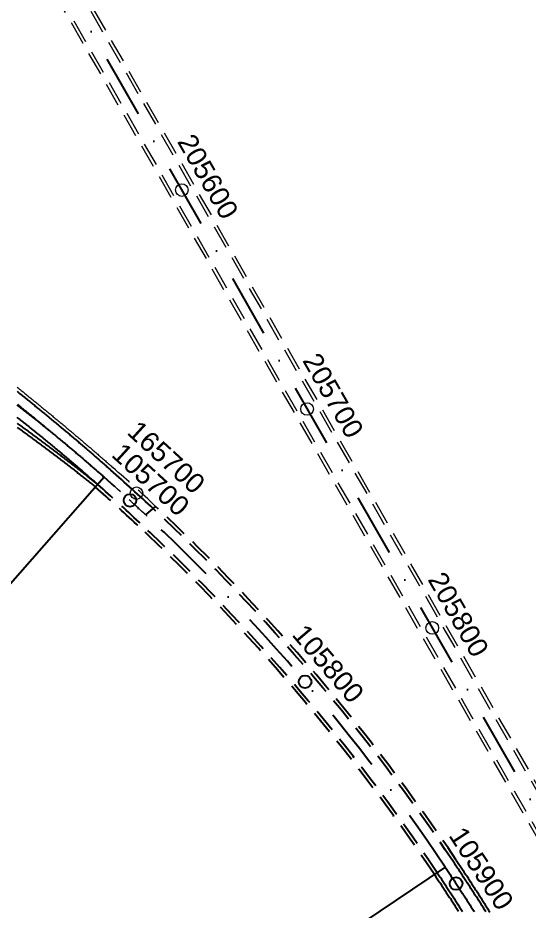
# Model space of a CAD drawing. Extents: x 2610184 to 2620710, y 1263771 to 1270672.
# Drawn here: x 2612465.7 to 2612668.5, y 1268561.4 to 1268915.5 of the extents above; entities that cross this region are included whole.
import ezdxf

# ---------------------------------------------------------------- set-up
doc = ezdxf.new("R2010")
doc.units = 0
doc.header["$LTSCALE"] = 5
doc.linetypes.add('DASHDOT', pattern=[10, 5, -2.5, 0, -2.5])
doc.linetypes.add('DASHEDX2', pattern=[3.75, 2.5, -1.25])
doc.layers.get('0').update_dxf_attribs({"color": 1, "linetype": 'CONTINUOUS'})
for name, color, linetype in [('Grundriss_16', 7, 'CONTINUOUS'), ('Grundriss_26', 7, 'CONTINUOUS'), ('Grundriss_77', 7, 'CONTINUOUS'), ('TunnelachseNord', 3, 'CONTINUOUS'), ('TunnelachseOst', 3, 'CONTINUOUS'), ('TunnelacsheWest', 3, 'CONTINUOUS')]:
    doc.layers.add(name, color=color, linetype=linetype)
doc.styles.add('ARIAL', font='arial.ttf')

# ---------------------------------------------------------------- blocks, each defined once
blk = doc.blocks.new('CDWK_PTTYP10')
at = {"color": 0, "lineweight": -2}
blk.add_circle((0, 0), 0.5, dxfattribs=at)

msp = doc.modelspace()

# ---------------------------------------------------------------- linework, layer by layer
at = {"layer": 'Grundriss_16', "color": 30, "linetype": 'Continuous', "lineweight": -3}
for p, q in [((2612499.95, 1268733.34), (2612349.24, 1268562.61)), ((2612635.22, 1268578.74), (2612446.01, 1268452.02))]:
    msp.add_line(p, q, dxfattribs=at)
at = {"layer": 'Grundriss_16', "color": 1, "linetype": 'DASHEDX2', "lineweight": -3, "ltscale": 0.75}
for points in [[(2612465.29, 1268757.12), (2612465.68, 1268756.81), (2612466.07, 1268756.51), (2612466.46, 1268756.2), (2612466.86, 1268755.89), (2612467.25, 1268755.59), (2612467.64, 1268755.28), (2612468.03, 1268754.97), (2612468.42, 1268754.67), (2612468.81, 1268754.36), (2612469.2, 1268754.05), (2612469.59, 1268753.74), (2612469.98, 1268753.44), (2612470.36, 1268753.13), (2612470.75, 1268752.82), (2612471.14, 1268752.51), (2612471.53, 1268752.2), (2612471.92, 1268751.89), (2612472.3, 1268751.58), (2612472.69, 1268751.27), (2612473.08, 1268750.95), (2612473.47, 1268750.64), (2612473.85, 1268750.33), (2612474.24, 1268750.02), (2612474.63, 1268749.71), (2612475.01, 1268749.39), (2612475.4, 1268749.08), (2612475.78, 1268748.77), (2612476.17, 1268748.45), (2612476.55, 1268748.14), (2612476.94, 1268747.82), (2612477.32, 1268747.51), (2612477.71, 1268747.2), (2612478.09, 1268746.88), (2612478.47, 1268746.56), (2612478.86, 1268746.25), (2612479.24, 1268745.93), (2612479.62, 1268745.62), (2612480.01, 1268745.3), (2612480.39, 1268744.98), (2612480.77, 1268744.67), (2612481.15, 1268744.35), (2612481.54, 1268744.03), (2612481.92, 1268743.71), (2612482.3, 1268743.39), (2612482.68, 1268743.07), (2612483.06, 1268742.75), (2612483.44, 1268742.44), (2612483.82, 1268742.12), (2612484.2, 1268741.8), (2612484.58, 1268741.48), (2612484.96, 1268741.16), (2612485.34, 1268740.83), (2612485.72, 1268740.51), (2612486.1, 1268740.19), (2612486.48, 1268739.87), (2612486.86, 1268739.55), (2612487.24, 1268739.23), (2612487.62, 1268738.9), (2612488, 1268738.58), (2612488.37, 1268738.26), (2612488.75, 1268737.94), (2612489.13, 1268737.61), (2612489.51, 1268737.29), (2612489.88, 1268736.96), (2612490.26, 1268736.64), (2612490.64, 1268736.32), (2612491.01, 1268735.99), (2612491.39, 1268735.67), (2612491.77, 1268735.34), (2612492.14, 1268735.01), (2612492.52, 1268734.69), (2612492.89, 1268734.36), (2612493.27, 1268734.04), (2612493.64, 1268733.71), (2612494.02, 1268733.38), (2612494.39, 1268733.06), (2612494.77, 1268732.73), (2612495.14, 1268732.4), (2612495.51, 1268732.07), (2612495.89, 1268731.75), (2612496.26, 1268731.42), (2612496.64, 1268731.09), (2612497.01, 1268730.76), (2612497.38, 1268730.43, -0.006941), (2612513.75, 1268715.58, -0.000167), (2612514.14, 1268715.21, -0.057329), (2612632.01, 1268576.58), (2612632.28, 1268576.17), (2612632.56, 1268575.75), (2612632.83, 1268575.34), (2612633.11, 1268574.93), (2612633.39, 1268574.51), (2612633.66, 1268574.1), (2612633.94, 1268573.68), (2612634.21, 1268573.27), (2612634.49, 1268572.85), (2612634.76, 1268572.44), (2612635.04, 1268572.02), (2612635.31, 1268571.61), (2612635.58, 1268571.19), (2612635.86, 1268570.78), (2612636.13, 1268570.36), (2612636.4, 1268569.94), (2612636.68, 1268569.53), (2612636.95, 1268569.11), (2612637.22, 1268568.69), (2612637.49, 1268568.28), (2612637.77, 1268567.86), (2612638.04, 1268567.44), (2612638.31, 1268567.03), (2612638.58, 1268566.61), (2612638.85, 1268566.19), (2612639.12, 1268565.77), (2612639.39, 1268565.36), (2612639.66, 1268564.94), (2612639.93, 1268564.52), (2612640.2, 1268564.1), (2612640.47, 1268563.68), (2612640.74, 1268563.26), (2612641.01, 1268562.84), (2612641.28, 1268562.43), (2612641.55, 1268562.01), (2612641.82, 1268561.59), (2612642.09, 1268561.17)], [(2612465.34, 1268753.15), (2612465.74, 1268752.87), (2612466.14, 1268752.58), (2612466.54, 1268752.29), (2612466.95, 1268752), (2612467.35, 1268751.71), (2612467.75, 1268751.42), (2612468.15, 1268751.14), (2612468.55, 1268750.85), (2612468.95, 1268750.56), (2612469.35, 1268750.27), (2612469.75, 1268749.97), (2612470.15, 1268749.68), (2612470.55, 1268749.39), (2612470.95, 1268749.1), (2612471.35, 1268748.81), (2612471.75, 1268748.52), (2612472.15, 1268748.22), (2612472.55, 1268747.93), (2612472.95, 1268747.64), (2612473.35, 1268747.34), (2612473.75, 1268747.05), (2612474.14, 1268746.75), (2612474.54, 1268746.46), (2612474.94, 1268746.16), (2612475.34, 1268745.87), (2612475.74, 1268745.57), (2612476.13, 1268745.28), (2612476.53, 1268744.98), (2612476.93, 1268744.68), (2612477.32, 1268744.39), (2612477.72, 1268744.09), (2612478.12, 1268743.79), (2612478.51, 1268743.49), (2612478.91, 1268743.19), (2612479.3, 1268742.9), (2612479.7, 1268742.6), (2612480.09, 1268742.3), (2612480.49, 1268742), (2612480.88, 1268741.7), (2612481.28, 1268741.4), (2612481.67, 1268741.1), (2612482.07, 1268740.8), (2612482.46, 1268740.49), (2612482.85, 1268740.19), (2612483.25, 1268739.89), (2612483.64, 1268739.59), (2612484.03, 1268739.29), (2612484.43, 1268738.98), (2612484.82, 1268738.68), (2612485.21, 1268738.38), (2612485.61, 1268738.07), (2612486, 1268737.77), (2612486.39, 1268737.47), (2612486.78, 1268737.16), (2612487.17, 1268736.86), (2612487.57, 1268736.55), (2612487.96, 1268736.25), (2612488.35, 1268735.94), (2612488.74, 1268735.63), (2612489.13, 1268735.33), (2612489.52, 1268735.02), (2612489.91, 1268734.71), (2612490.3, 1268734.41), (2612490.69, 1268734.1), (2612491.08, 1268733.79), (2612491.47, 1268733.48), (2612491.86, 1268733.18), (2612492.25, 1268732.87), (2612492.64, 1268732.56), (2612493.03, 1268732.25), (2612493.42, 1268731.94), (2612493.81, 1268731.63), (2612494.19, 1268731.32), (2612494.58, 1268731.01), (2612494.97, 1268730.7), (2612495.36, 1268730.39), (2612495.75, 1268730.08), (2612496.13, 1268729.77), (2612496.52, 1268729.46, -0.006941), (2612512.86, 1268714.63, -0.000167), (2612513.25, 1268714.26, -0.057329), (2612630.93, 1268575.86), (2612631.2, 1268575.45), (2612631.48, 1268575.03), (2612631.75, 1268574.62), (2612632.03, 1268574.21), (2612632.3, 1268573.79), (2612632.58, 1268573.38), (2612632.85, 1268572.96), (2612633.13, 1268572.55), (2612633.4, 1268572.14), (2612633.68, 1268571.72), (2612633.95, 1268571.31), (2612634.22, 1268570.89), (2612634.5, 1268570.48), (2612634.77, 1268570.06), (2612635.04, 1268569.65), (2612635.32, 1268569.23), (2612635.59, 1268568.82), (2612635.86, 1268568.4), (2612636.13, 1268567.98), (2612636.4, 1268567.57), (2612636.68, 1268567.15), (2612636.95, 1268566.73), (2612637.22, 1268566.32), (2612637.49, 1268565.9), (2612637.76, 1268565.48), (2612638.03, 1268565.07), (2612638.3, 1268564.65), (2612638.57, 1268564.23), (2612638.84, 1268563.81), (2612639.11, 1268563.4), (2612639.38, 1268562.98), (2612639.65, 1268562.56), (2612639.92, 1268562.14), (2612640.19, 1268561.72), (2612640.45, 1268561.31)], [(2612516.39, 1268718.41), (2612520.32, 1268721.82, -0.057329), (2612639.52, 1268581.62), (2612639.8, 1268581.2), (2612640.08, 1268580.78), (2612640.36, 1268580.36), (2612640.64, 1268579.94), (2612640.92, 1268579.52), (2612641.2, 1268579.11), (2612641.48, 1268578.69), (2612641.76, 1268578.27), (2612642.03, 1268577.85), (2612642.31, 1268577.43), (2612642.59, 1268577.01), (2612642.87, 1268576.59), (2612643.14, 1268576.17), (2612643.42, 1268575.75), (2612643.7, 1268575.33), (2612643.97, 1268574.91), (2612644.25, 1268574.49), (2612644.52, 1268574.07), (2612644.8, 1268573.64), (2612645.07, 1268573.22), (2612645.35, 1268572.8), (2612645.62, 1268572.38), (2612645.9, 1268571.96), (2612646.17, 1268571.54), (2612646.44, 1268571.12), (2612646.72, 1268570.69), (2612646.99, 1268570.27), (2612647.26, 1268569.85), (2612647.54, 1268569.43), (2612647.81, 1268569), (2612648.08, 1268568.58), (2612648.35, 1268568.16), (2612648.63, 1268567.74), (2612648.9, 1268567.31), (2612649.17, 1268566.89), (2612649.44, 1268566.47), (2612649.71, 1268566.04), (2612649.98, 1268565.62), (2612650.25, 1268565.2), (2612650.52, 1268564.77), (2612650.79, 1268564.35), (2612651.06, 1268563.92), (2612651.33, 1268563.5), (2612651.6, 1268563.08), (2612651.87, 1268562.65), (2612652.14, 1268562.23), (2612652.41, 1268561.8), (2612652.68, 1268561.38), (2612652.94, 1268560.95)], [(2612651.31, 1268561.11), (2612651.04, 1268561.53), (2612650.77, 1268561.95), (2612650.5, 1268562.38), (2612650.23, 1268562.8), (2612649.96, 1268563.23), (2612649.7, 1268563.65), (2612649.43, 1268564.07), (2612649.16, 1268564.5), (2612648.89, 1268564.92), (2612648.62, 1268565.34), (2612648.34, 1268565.77), (2612648.07, 1268566.19), (2612647.8, 1268566.61), (2612647.53, 1268567.03), (2612647.26, 1268567.46), (2612646.99, 1268567.88), (2612646.72, 1268568.3), (2612646.44, 1268568.72), (2612646.17, 1268569.14), (2612645.9, 1268569.57), (2612645.63, 1268569.99), (2612645.35, 1268570.41), (2612645.08, 1268570.83), (2612644.81, 1268571.25), (2612644.53, 1268571.67), (2612644.26, 1268572.09), (2612643.98, 1268572.51), (2612643.71, 1268572.93), (2612643.43, 1268573.35), (2612643.16, 1268573.77), (2612642.88, 1268574.19), (2612642.61, 1268574.61), (2612642.33, 1268575.03), (2612642.06, 1268575.45), (2612641.78, 1268575.87), (2612641.5, 1268576.29), (2612641.23, 1268576.71), (2612640.95, 1268577.13), (2612640.67, 1268577.55), (2612640.4, 1268577.97), (2612640.12, 1268578.39), (2612639.84, 1268578.8), (2612639.56, 1268579.22), (2612639.28, 1268579.64), (2612639, 1268580.06), (2612638.72, 1268580.48), (2612638.44, 1268580.89, 0.057329), (2612519.43, 1268720.87)]]:
    msp.add_lwpolyline(points, format="xyb", dxfattribs=at)
msp.add_lwpolyline([(2612465.33, 1268754.75), (2612465.73, 1268754.46), (2612466.14, 1268754.18), (2612466.54, 1268753.89), (2612466.95, 1268753.6), (2612467.35, 1268753.31), (2612467.75, 1268753.02), (2612468.15, 1268752.73), (2612468.56, 1268752.44), (2612468.96, 1268752.15), (2612469.36, 1268751.86), (2612469.76, 1268751.57), (2612470.16, 1268751.28), (2612470.56, 1268750.99), (2612470.97, 1268750.7), (2612471.37, 1268750.41), (2612471.77, 1268750.11), (2612472.17, 1268749.82), (2612472.57, 1268749.53), (2612472.97, 1268749.23), (2612473.37, 1268748.94), (2612473.77, 1268748.65), (2612474.17, 1268748.35), (2612474.57, 1268748.06), (2612474.96, 1268747.76), (2612475.36, 1268747.47), (2612475.76, 1268747.17), (2612476.16, 1268746.87), (2612476.56, 1268746.58), (2612476.96, 1268746.28), (2612477.35, 1268745.98), (2612477.75, 1268745.69), (2612478.15, 1268745.39), (2612478.55, 1268745.09), (2612478.94, 1268744.79), (2612479.34, 1268744.49), (2612479.74, 1268744.2), (2612480.13, 1268743.9), (2612480.53, 1268743.6), (2612480.93, 1268743.3), (2612481.32, 1268743), (2612481.72, 1268742.7), (2612482.11, 1268742.39), (2612482.51, 1268742.09), (2612482.9, 1268741.79), (2612483.3, 1268741.49), (2612483.69, 1268741.19), (2612484.09, 1268740.89), (2612484.48, 1268740.58), (2612484.87, 1268740.28), (2612485.27, 1268739.98), (2612485.66, 1268739.67), (2612486.05, 1268739.37), (2612486.45, 1268739.06), (2612486.84, 1268738.76), (2612487.23, 1268738.45), (2612487.63, 1268738.15), (2612488.02, 1268737.84), (2612488.41, 1268737.54), (2612488.8, 1268737.23), (2612489.19, 1268736.93), (2612489.59, 1268736.62), (2612489.98, 1268736.31), (2612490.37, 1268736.01), (2612490.76, 1268735.7), (2612491.15, 1268735.39), (2612491.54, 1268735.08), (2612491.93, 1268734.77), (2612492.32, 1268734.47), (2612492.71, 1268734.16), (2612493.1, 1268733.85), (2612493.49, 1268733.54), (2612493.88, 1268733.23), (2612494.27, 1268732.92), (2612494.66, 1268732.61), (2612495.05, 1268732.3), (2612495.44, 1268731.99), (2612495.83, 1268731.68), (2612496.22, 1268731.37), (2612496.61, 1268731.05), (2612496.99, 1268730.74), (2612497.38, 1268730.43)], dxfattribs=at)
at = {"layer": 'Grundriss_26', "color": 1, "linetype": 'DASHEDX2', "lineweight": 18, "ltscale": 0.75}
for points in [[(2612473.65, 1268954.71), (2612885.09, 1268235.76)], [(2612474.78, 1268955.35), (2612886.22, 1268236.41)], [(2612465.8, 1268950.21), (2612877.24, 1268231.27)], [(2612466.93, 1268950.86), (2612878.37, 1268231.91)]]:
    msp.add_lwpolyline(points, dxfattribs=at)
at = {"layer": 'Grundriss_77', "color": 1, "linetype": 'DASHEDX2', "lineweight": 18, "ltscale": 0.75}
msp.add_lwpolyline([(2612465.38, 1268769.07), (2612465.77, 1268768.76), (2612466.16, 1268768.44), (2612466.55, 1268768.13), (2612466.94, 1268767.82), (2612467.33, 1268767.5), (2612467.72, 1268767.19), (2612468.11, 1268766.87), (2612468.5, 1268766.56), (2612468.89, 1268766.24), (2612469.28, 1268765.93), (2612469.66, 1268765.61), (2612470.05, 1268765.29), (2612470.44, 1268764.98), (2612470.83, 1268764.66), (2612471.22, 1268764.35), (2612471.61, 1268764.03), (2612472, 1268763.72), (2612472.39, 1268763.4), (2612472.77, 1268763.08), (2612473.16, 1268762.77), (2612473.55, 1268762.45), (2612473.94, 1268762.13), (2612474.33, 1268761.82), (2612474.71, 1268761.5), (2612475.1, 1268761.18), (2612475.49, 1268760.86), (2612475.88, 1268760.55), (2612476.26, 1268760.23), (2612476.65, 1268759.91), (2612477.04, 1268759.59), (2612477.42, 1268759.27), (2612477.81, 1268758.96), (2612478.2, 1268758.64), (2612478.58, 1268758.32), (2612478.97, 1268758), (2612479.36, 1268757.68), (2612479.74, 1268757.36), (2612480.13, 1268757.04), (2612480.51, 1268756.72), (2612480.9, 1268756.4), (2612481.29, 1268756.08), (2612481.67, 1268755.76), (2612482.06, 1268755.44), (2612482.44, 1268755.12), (2612482.83, 1268754.8), (2612483.21, 1268754.48), (2612483.6, 1268754.16), (2612483.98, 1268753.84), (2612484.37, 1268753.52), (2612484.75, 1268753.2), (2612485.13, 1268752.88), (2612485.52, 1268752.55), (2612485.9, 1268752.23), (2612486.29, 1268751.91), (2612486.67, 1268751.59), (2612487.05, 1268751.26), (2612487.44, 1268750.94), (2612487.82, 1268750.62), (2612488.2, 1268750.3), (2612488.58, 1268749.97), (2612488.97, 1268749.65), (2612489.35, 1268749.33), (2612489.73, 1268749), (2612490.11, 1268748.68), (2612490.5, 1268748.35), (2612490.88, 1268748.03), (2612491.26, 1268747.7), (2612491.64, 1268747.38), (2612492.02, 1268747.06), (2612492.4, 1268746.73), (2612492.79, 1268746.4), (2612493.17, 1268746.08), (2612493.55, 1268745.75), (2612493.93, 1268745.43), (2612494.31, 1268745.1), (2612494.69, 1268744.77), (2612495.07, 1268744.45), (2612495.45, 1268744.12), (2612495.83, 1268743.79), (2612496.21, 1268743.47), (2612496.59, 1268743.14), (2612496.97, 1268742.81), (2612497.34, 1268742.48), (2612497.72, 1268742.16), (2612498.1, 1268741.83), (2612498.48, 1268741.5), (2612498.86, 1268741.17), (2612499.24, 1268740.84), (2612499.61, 1268740.51), (2612499.99, 1268740.18), (2612500.37, 1268739.85), (2612500.75, 1268739.52), (2612501.12, 1268739.19), (2612501.5, 1268738.86), (2612501.88, 1268738.53), (2612502.25, 1268738.2), (2612502.63, 1268737.87), (2612503.01, 1268737.54), (2612503.38, 1268737.21, -0.0071), (2612520.31, 1268721.83), (2612520.38, 1268721.76)], format="xyb", dxfattribs=at)
at = {"layer": 'Grundriss_77', "color": 1, "linetype": 'DASHDOT', "lineweight": 25}
msp.add_lwpolyline([(2612465.34, 1268767.43), (2612465.73, 1268767.12), (2612466.12, 1268766.8), (2612466.51, 1268766.49), (2612466.9, 1268766.17), (2612467.29, 1268765.86), (2612467.68, 1268765.55), (2612468.07, 1268765.23), (2612468.46, 1268764.92), (2612468.85, 1268764.6), (2612469.23, 1268764.29), (2612469.62, 1268763.97), (2612470.01, 1268763.65), (2612470.4, 1268763.34), (2612470.79, 1268763.02), (2612471.18, 1268762.71), (2612471.56, 1268762.39), (2612471.95, 1268762.08), (2612472.34, 1268761.76), (2612472.73, 1268761.44), (2612473.12, 1268761.13), (2612473.5, 1268760.81), (2612473.89, 1268760.49), (2612474.28, 1268760.18), (2612474.66, 1268759.86), (2612475.05, 1268759.54), (2612475.44, 1268759.22), (2612475.82, 1268758.91), (2612476.21, 1268758.59), (2612476.6, 1268758.27), (2612476.98, 1268757.95), (2612477.37, 1268757.63), (2612477.76, 1268757.32), (2612478.14, 1268757), (2612478.53, 1268756.68), (2612478.91, 1268756.36), (2612479.3, 1268756.04), (2612479.69, 1268755.72), (2612480.07, 1268755.4), (2612480.46, 1268755.08), (2612480.84, 1268754.76), (2612481.23, 1268754.44), (2612481.61, 1268754.12), (2612481.99, 1268753.8), (2612482.38, 1268753.48), (2612482.76, 1268753.16), (2612483.15, 1268752.84), (2612483.53, 1268752.52), (2612483.92, 1268752.2), (2612484.3, 1268751.88), (2612484.68, 1268751.56), (2612485.07, 1268751.24), (2612485.45, 1268750.91), (2612485.83, 1268750.59), (2612486.22, 1268750.27), (2612486.6, 1268749.95), (2612486.98, 1268749.63), (2612487.36, 1268749.3), (2612487.75, 1268748.98), (2612488.13, 1268748.66), (2612488.51, 1268748.33), (2612488.89, 1268748.01), (2612489.27, 1268747.69), (2612489.66, 1268747.36), (2612490.04, 1268747.04), (2612490.42, 1268746.71), (2612490.8, 1268746.39), (2612491.18, 1268746.07), (2612491.56, 1268745.74), (2612491.94, 1268745.42), (2612492.32, 1268745.09), (2612492.7, 1268744.77), (2612493.08, 1268744.44), (2612493.46, 1268744.11), (2612493.84, 1268743.79), (2612494.22, 1268743.46), (2612494.6, 1268743.14), (2612494.98, 1268742.81), (2612495.36, 1268742.48), (2612495.74, 1268742.16), (2612496.11, 1268741.83), (2612496.49, 1268741.5), (2612496.87, 1268741.17), (2612497.25, 1268740.84), (2612497.63, 1268740.52), (2612498, 1268740.19), (2612498.38, 1268739.86), (2612498.76, 1268739.53), (2612499.14, 1268739.2), (2612499.51, 1268738.87), (2612499.89, 1268738.54), (2612500.27, 1268738.21), (2612500.64, 1268737.88), (2612501.02, 1268737.55), (2612501.39, 1268737.22), (2612501.77, 1268736.89), (2612502.15, 1268736.56), (2612502.52, 1268736.23)], dxfattribs=at)
msp.add_arc((2611970.52, 1268133.58), 803.87, 46.93573, 48.56291, dxfattribs=at)
at = {"layer": 'TunnelachseNord', "linetype": 'DASHEDX2', "lineweight": 18, "ltscale": 0.75}
msp.add_lwpolyline([(2612516.85, 1268717.98), (2612516.77, 1268718.05, 0.0071), (2612499.96, 1268733.33), (2612499.58, 1268733.66), (2612499.21, 1268733.98), (2612498.84, 1268734.31), (2612498.46, 1268734.64), (2612498.09, 1268734.97), (2612497.71, 1268735.3), (2612497.34, 1268735.63), (2612496.96, 1268735.96), (2612496.59, 1268736.28), (2612496.21, 1268736.61), (2612495.84, 1268736.94), (2612495.46, 1268737.26), (2612495.09, 1268737.59), (2612494.71, 1268737.92), (2612494.33, 1268738.24), (2612493.96, 1268738.57), (2612493.58, 1268738.9), (2612493.2, 1268739.22), (2612492.83, 1268739.55), (2612492.45, 1268739.87), (2612492.07, 1268740.2), (2612491.69, 1268740.52), (2612491.32, 1268740.85), (2612490.94, 1268741.17), (2612490.56, 1268741.5), (2612490.18, 1268741.82), (2612489.8, 1268742.15), (2612489.42, 1268742.47), (2612489.04, 1268742.79), (2612488.67, 1268743.12), (2612488.29, 1268743.44), (2612487.91, 1268743.76), (2612487.53, 1268744.09), (2612487.15, 1268744.41), (2612486.77, 1268744.73), (2612486.39, 1268745.05), (2612486.01, 1268745.38), (2612485.63, 1268745.7), (2612485.25, 1268746.02), (2612484.86, 1268746.34), (2612484.48, 1268746.66), (2612484.1, 1268746.98), (2612483.72, 1268747.31), (2612483.34, 1268747.63), (2612482.96, 1268747.95), (2612482.58, 1268748.27), (2612482.19, 1268748.59), (2612481.81, 1268748.91), (2612481.43, 1268749.23), (2612481.05, 1268749.55), (2612480.66, 1268749.87), (2612480.28, 1268750.19), (2612479.9, 1268750.51), (2612479.51, 1268750.83), (2612479.13, 1268751.14), (2612478.75, 1268751.46), (2612478.36, 1268751.78), (2612477.98, 1268752.1), (2612477.6, 1268752.42), (2612477.21, 1268752.74), (2612476.83, 1268753.06), (2612476.44, 1268753.37), (2612476.06, 1268753.69), (2612475.68, 1268754.01), (2612475.29, 1268754.33), (2612474.91, 1268754.64), (2612474.52, 1268754.96), (2612474.14, 1268755.28), (2612473.75, 1268755.6), (2612473.37, 1268755.91), (2612472.98, 1268756.23), (2612472.59, 1268756.54), (2612472.21, 1268756.86), (2612471.82, 1268757.18), (2612471.44, 1268757.49), (2612471.05, 1268757.81), (2612470.66, 1268758.13), (2612470.28, 1268758.44), (2612469.89, 1268758.76), (2612469.5, 1268759.07), (2612469.12, 1268759.39), (2612468.73, 1268759.7), (2612468.34, 1268760.02), (2612467.96, 1268760.33), (2612467.57, 1268760.65), (2612467.18, 1268760.96), (2612466.79, 1268761.28), (2612466.41, 1268761.59), (2612466.02, 1268761.9), (2612465.63, 1268762.22)], format="xyb", dxfattribs=at)
at = {"layer": 'TunnelachseOst', "linetype": 'DASHDOT', "lineweight": 25}
msp.add_lwpolyline([(2612426.33, 1269029.59), (2612881.73, 1268233.84)], dxfattribs=at)
at = {"layer": 'TunnelacsheWest', "color": 3, "linetype": 'DASHDOT', "lineweight": -3}
msp.add_lwpolyline([(2612465.3, 1268762.01), (2612465.69, 1268761.71), (2612466.09, 1268761.4), (2612466.48, 1268761.09), (2612466.88, 1268760.79), (2612467.27, 1268760.48), (2612467.67, 1268760.18), (2612468.06, 1268759.87), (2612468.46, 1268759.56), (2612468.85, 1268759.25), (2612469.24, 1268758.95), (2612469.64, 1268758.64), (2612470.03, 1268758.33), (2612470.42, 1268758.02), (2612470.82, 1268757.71), (2612471.21, 1268757.4), (2612471.6, 1268757.09), (2612471.99, 1268756.78), (2612472.38, 1268756.47), (2612472.78, 1268756.16), (2612473.17, 1268755.85), (2612473.56, 1268755.54), (2612473.95, 1268755.22), (2612474.34, 1268754.91), (2612474.73, 1268754.6), (2612475.12, 1268754.29), (2612475.51, 1268753.97), (2612475.9, 1268753.66), (2612476.29, 1268753.35), (2612476.68, 1268753.03), (2612477.06, 1268752.72), (2612477.45, 1268752.4), (2612477.84, 1268752.09), (2612478.23, 1268751.77), (2612478.62, 1268751.46), (2612479, 1268751.14), (2612479.39, 1268750.82), (2612479.78, 1268750.51), (2612480.16, 1268750.19), (2612480.55, 1268749.87), (2612480.94, 1268749.56), (2612481.32, 1268749.24), (2612481.71, 1268748.92), (2612482.09, 1268748.6), (2612482.48, 1268748.28), (2612482.86, 1268747.97), (2612483.25, 1268747.65), (2612483.63, 1268747.33), (2612484.02, 1268747.01), (2612484.4, 1268746.69), (2612484.78, 1268746.37), (2612485.17, 1268746.05), (2612485.55, 1268745.73), (2612485.93, 1268745.4), (2612486.32, 1268745.08), (2612486.7, 1268744.76), (2612487.08, 1268744.44), (2612487.46, 1268744.12), (2612487.85, 1268743.79), (2612488.23, 1268743.47), (2612488.61, 1268743.15), (2612488.99, 1268742.82), (2612489.37, 1268742.5), (2612489.75, 1268742.18), (2612490.13, 1268741.85), (2612490.51, 1268741.53), (2612490.89, 1268741.2), (2612491.27, 1268740.88), (2612491.65, 1268740.55), (2612492.03, 1268740.23), (2612492.41, 1268739.9), (2612492.79, 1268739.58), (2612493.17, 1268739.25), (2612493.55, 1268738.92), (2612493.92, 1268738.6), (2612494.3, 1268738.27), (2612494.68, 1268737.94), (2612495.06, 1268737.62), (2612495.43, 1268737.29), (2612495.81, 1268736.96), (2612496.19, 1268736.63), (2612496.57, 1268736.3), (2612496.94, 1268735.97), (2612497.32, 1268735.64), (2612497.69, 1268735.32), (2612498.07, 1268734.99), (2612498.45, 1268734.66), (2612498.82, 1268734.33), (2612499.2, 1268734), (2612499.57, 1268733.67), (2612499.95, 1268733.34, -0.064463), (2612635.22, 1268578.74), (2612635.5, 1268578.32), (2612635.78, 1268577.91), (2612636.06, 1268577.49), (2612636.34, 1268577.07), (2612636.61, 1268576.66), (2612636.89, 1268576.24), (2612637.17, 1268575.83), (2612637.44, 1268575.41), (2612637.72, 1268574.99), (2612637.99, 1268574.57), (2612638.27, 1268574.16), (2612638.55, 1268573.74), (2612638.82, 1268573.32), (2612639.1, 1268572.91), (2612639.37, 1268572.49), (2612639.64, 1268572.07), (2612639.92, 1268571.65), (2612640.19, 1268571.23), (2612640.47, 1268570.81), (2612640.74, 1268570.4), (2612641.01, 1268569.98), (2612641.28, 1268569.56), (2612641.56, 1268569.14), (2612641.83, 1268568.72), (2612642.1, 1268568.3), (2612642.37, 1268567.88), (2612642.65, 1268567.46), (2612642.92, 1268567.04), (2612643.19, 1268566.62), (2612643.46, 1268566.2), (2612643.73, 1268565.78), (2612644, 1268565.36), (2612644.27, 1268564.94), (2612644.54, 1268564.52), (2612644.81, 1268564.1), (2612645.08, 1268563.68), (2612645.35, 1268563.26), (2612645.62, 1268562.83), (2612645.89, 1268562.41), (2612646.16, 1268561.99), (2612646.43, 1268561.57), (2612646.69, 1268561.15)], format="xyb", dxfattribs=at)

# ---------------------------------------------------------------- block references
at = {"layer": 'Grundriss_16', "color": 1, "lineweight": -3, "xscale": 5, "yscale": 5}
for p in [(2612510.16, 1268724.17), (2612579.58, 1268652.28), (2612639.49, 1268572.3)]:
    msp.add_blockref('CDWK_PTTYP10', p, dxfattribs=at)
at = {"layer": 'Grundriss_26', "color": 1, "lineweight": 18, "xscale": 5, "yscale": 5}
for p in [(2612530.71, 1268847.21), (2612580.38, 1268760.42), (2612630.05, 1268673.62)]:
    msp.add_blockref('CDWK_PTTYP10', p, dxfattribs=at)
at = {"layer": 'Grundriss_77', "color": 1, "lineweight": 18, "xscale": 5, "yscale": 5}
msp.add_blockref('CDWK_PTTYP10', (2612512.73, 1268727.06), dxfattribs=at)

# ---------------------------------------------------------------- texts
at = {"layer": 'Grundriss_16', "color": 1, "lineweight": -3, "style": 'ARIAL'}
for s, rotation, p in [('105700', 317.5811, (2612502.35, 1268741.88)), ('105800', 310.4191, (2612574.04, 1268670.83)), ('105900', 303.2745, (2612636.31, 1268591.39))]:
    msp.add_text(s, height=7.812, rotation=rotation, dxfattribs=at).set_placement(p)
at = {"layer": 'Grundriss_26', "color": 1, "lineweight": 18, "style": 'ARIAL'}
for s, p in [('205600', (2612528.69, 1268866.46)), ('205700', (2612578.36, 1268779.67)), ('205800', (2612628.03, 1268692.87))]:
    msp.add_text(s, height=7.812, rotation=299.7819, dxfattribs=at).set_placement(p)
at = {"layer": 'Grundriss_77', "color": 1, "lineweight": 18, "style": 'ARIAL'}
msp.add_text('165700', height=7.812, rotation=317.5849, dxfattribs=at).set_placement((2612508.54, 1268750.75))

doc.saveas('drawing.dxf')
